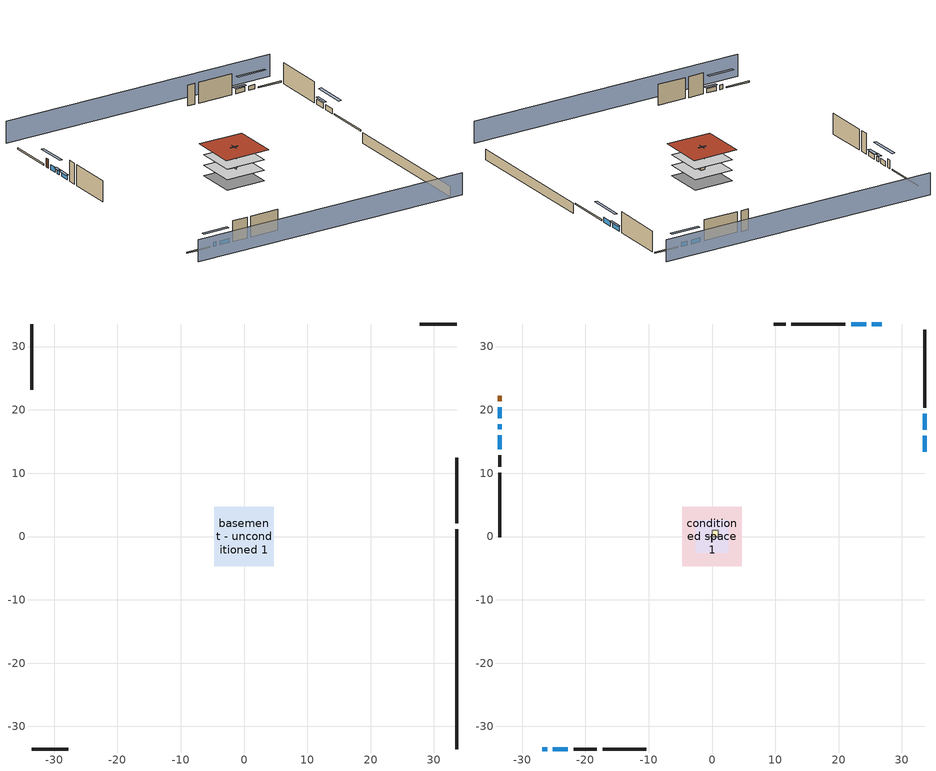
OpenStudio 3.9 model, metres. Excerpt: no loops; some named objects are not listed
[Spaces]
basement - unconditioned 1
 floor foundation (Slab2 construction): -4.69,-4.69 -4.69,4.69 4.69,4.69 4.69,-4.69 z-2.13
 wall outside (RimJoist1 construction): 33.56,2.05 33.56,12.45 z0.3:0.61
 wall outside (RimJoist2 construction): -33.56,-33.56 -27.77,-33.56 z0.3:0.61
 wall outside (RimJoist3 construction): -33.56,33.56 -33.56,23.17 z0.3:0.61
 wall outside (RimJoist4 construction): 33.56,33.56 27.77,33.56 z0.3:0.61
 wall foundation (FoundationWall1 construction): 33.56,-33.56 33.56,1.12 z-2.13:0.3
conditioned space 1
 floor to basement - unconditioned 1 (Floor1 construction): -4.69,-4.69 -4.69,4.69 4.69,4.69 4.69,-4.69 z0.3
 floor to garage 1 (Floor2 construction): -2.59,-2.59 -2.59,2.59 2.59,2.59 2.59,-2.59 z0.3
 floor adiabatic (AdiabaticFloorConstruction): -4.69,-4.69 -4.69,4.69 4.69,4.69 4.69,-4.69 z2.74
 wall outside (Wall3 construction): 33.56,20.35 33.56,32.63 z0.3:5.18
 wall outside (Wall4 construction): -17.24,-33.56 -10.42,-33.56 z0.3:5.18
 wall outside (Wall7 construction): -33.56,10.08 -33.56,-0.16 z0.3:5.18
 wall outside (Wall8 construction): 21.03,33.56 12.54,33.56 z0.3:5.18
 wall outside (AdiabaticWallConstruction): 33.56,13.38 33.56,15.94 / 33.56,16.86 33.56,19.42 / -33.56,20.4 -33.56,18.65 z0.3:1.46; -26.84,-33.56 -26.05,-33.56 / -33.56,17.73 -33.56,16.94 z0.3:1.37; -25.12,-33.56 -22.75,-33.56 / 26.84,33.56 25.25,33.56 / 24.33,33.56 21.96,33.56 z0.3:1.34; -33.56,16.01 -33.56,13.77 z0.3:1.31
 wall outside (AdiabaticWallConstruction 1): -33.56,22.24 -33.56,21.32 z0.3:2.34
 wall to garage 1 (Wall5 construction): 0,0.91 0,-0.91 z0.3:5.18
 wall to garage 1 (Wall6 construction): -0.91,0 0.91,0 z0.3:5.18
 window (WindowConstruction): 33.56,13.38 33.56,15.93 z0.3:1.46
 window (WindowConstruction 1): 33.56,16.86 33.56,19.42 z0.3:1.46
 window (WindowConstruction 2): -26.84,-33.56 -26.05,-33.56 z0.3:1.37
 window (WindowConstruction 3): -25.12,-33.56 -22.75,-33.56 z0.3:1.34
 window (WindowConstruction 4): -33.56,20.4 -33.56,18.66 z0.3:1.46
 window (WindowConstruction 5): -33.56,17.73 -33.56,16.94 z0.3:1.37
 window (WindowConstruction 6): -33.56,16.01 -33.56,13.77 z0.3:1.31
 window (WindowConstruction 7): 26.84,33.56 25.26,33.56 z0.3:1.34
 window (WindowConstruction 8): 24.33,33.56 21.96,33.56 z0.3:1.34
 door (Door): -33.56,22.24 -33.56,21.33 z0.3:2.34
 ceiling adiabatic (AdiabaticFloorConstruction): 4.69,-4.69 4.69,4.69 -4.69,4.69 -4.69,-4.69 z2.74
 roof outside (Roof1 construction): -5.35,5.35 -5.35,-5.35 5.35,-5.35 5.35,5.35 z5.18
garage 1
 floor foundation (Slab1 construction): -2.59,-2.59 -2.59,2.59 2.59,2.59 2.59,-2.59 z0
 wall outside (Wall1 construction): -21.82,-33.56 -18.17,-33.56 z0.3:5.18
 wall outside (Wall2 construction): -33.56,12.84 -33.56,11.01 z0.3:5.18
 wall outside (Wall9 construction): 11.61,33.56 9.79,33.56 z0.3:5.18
central ac and furnace airloop ret air space
 floor adiabatic (AdiabaticConst): 0,0 0,1 1,1 1,0 z0
 wall adiabatic (AdiabaticConst): 0,1 0,0 1,0 1,1 0,1 z0:1
 ceiling adiabatic (AdiabaticConst): 1,0 1,1 0,1 0,0 z1
shading: 33.56,38.13 -33.56,38.13 / -33.56,-38.13 33.56,-38.13 z0:5.18; 33.56,18.68 33.56,10.63 34.17,10.63 34.17,18.68 z4.21; 33.56,19.73 33.56,16.56 34.17,16.56 34.17,19.73 z1.77; -23.31,-33.56 -29.58,-33.56 -29.58,-34.17 -23.31,-34.17 z4.11; -22.45,-33.56 -25.43,-33.56 -25.43,-34.17 -22.45,-34.17 z1.65; -33.56,15.91 -33.56,23.14 -34.17,23.14 -34.17,15.91 z4.21; -33.56,16.64 -33.56,18.03 -34.17,18.03 -34.17,16.64 z1.68; -33.56,13.46 -33.56,16.32 -34.17,16.32 -34.17,13.46 z1.62; 22.51,33.56 29.58,33.56 29.58,34.17 22.51,34.17 z4.08; 21.65,33.56 24.63,33.56 24.63,34.17 21.65,34.17 z1.65
[Site]
Portland Intl Arpt_OR: Latitude {deg}=45.59; Longitude {deg}=-122.6; Time Zone {hr}=-8; Elevation {m}=33; Terrain=Suburbs; Keep Site Location Information=Yes
[Site:GroundTemperature:Shallow]
10.2558, 8.96328, 8.85977, 9.47314, 11.9355, 14.3863, 16.5111, 17.8571, 17.9714, 16.8767, 14.8061, 12.4304
[Site:WaterMainsTemperature]
Calculation Method=Schedule; Temperature Schedule=mains temperature schedule
[Building]
Building 1
[Material] Roughness=Rough
Name | Thickness {m} | Conductivity {W/m-K} | Density {kg/m3} | Specific Heat {J/kg-K} | Thermal Absorptance | Solar Absorptance | Visible Absorptance
asphalt or fiberglass shingles | 0.00635 | 0.162714 | 1121.4 | 1465.45 | 0.9 | 0.85 | 0.85
roof rigid ins | 0.051816 | 0.029427 | 32.04 | 1214.23 | 0.9 | 0.7 | 0.7
osb sheathing 0.75 in. | 0.01905 | 0.115458 | 512.64 | 1214.23 | 0.9 | 0.7 | 0.7
roof stud and cavity | 0.2032 | 0.133729 | 78.34581 | 1123.46 | 0.9 | 0.7 | 0.7
gypsum board | 0.0127 | 0.160291 | 801 | 837.4 | 0.9 | 0.6 | 0.6
composite shingle siding | 0.00635 | 0.162714 | 1121.4 | 1465.45 | 0.9 | 0.7 | 0.7
osb sheathing 0.5 in. | 0.0127 | 0.115458 | 512.64 | 1214.23 | 0.9 | 0.7 | 0.7
wall stud and cavity | 0.1397 | 0.348479 | 139.0536 | 1170.24 | 0.9 | 0.6 | 0.6
wall stud and cavity 1 | 0.1397 | 0.434317 | 139.0536 | 1170.24 | 0.9 | 0.7 | 0.7
osb sheathing 0.5 in. 1; osb sheathing 0.5 in. 2 | 0.0127 | 0.115458 | 512.64 | 1214.23
wall stud and cavity 2 | 0.1397 | 0.506836 | 139.0536 | 1170.24 | 0.9 | 0.7 | 0.7
rim joist stud and cavity | 0.0508 | 0.144151 | 50.32683 | 1063.81 | 0.9 | 0.6 | 0.6
floor stud and cavity | 0.1397 | 0.923637 | 92.3553 | 1139.71 | 0.9 | 0.7 | 0.7
floor covering | 0.0127 | 0.0433444 | 54.468 | 1339.84 | 0.9 | 0.6 | 0.6
concrete 4.0 in. | 0.1016 | 1.803125 | 2242.8 | 837.4 | 0.9 | 0.7 | 0.7
concrete 8.0 in. | 0.2032 | 1.803125 | 2242.8 | 837.4 | 0.9 | 0.7 | 0.7
wood siding; wood siding 1 | 0.0254 | 0.102417 | 544.68 | 1172.36
wall rigid ins; floor rigid ins | 0.512978 | 0.029427 | 32.04 | 1214.23 | 0.9 | 0.7 | 0.7
wall stud and cavity 3 | 0.0889 | 0.380278 | 52.3479 | 1209.89 | 0.9 | 0.7 | 0.7
door material | 0.04445 | 0.0612267 | 512.64 | 1214.23 | 0.9 | 0.7 | 0.7
floor stud and cavity 1 | 0.1397 | 1.75129 | 37.0049 | 1207.88 | 0.9 | 0.7 | 0.7
wall stud and cavity 4 | 0.0889 | 0.391764 | 83.0341 | 1211.67 | 0.9 | 0.7 | 0.7
furniture material conditioned space 1; furniture material garage 1; furniture material basement - unconditioned 1 | 0.1524 | 0.115458 | 640.8 | 1214.23 | 0.9 | 0.6 | 0.6
[Construction]
Roof1 construction: asphalt or fiberglass shingles, roof rigid ins, osb sheathing 0.75 in., roof stud and cavity, gypsum board
Wall1 construction; Wall2 construction: composite shingle siding, osb sheathing 0.5 in., wall stud and cavity
Wall3 construction; Wall4 construction: composite shingle siding, osb sheathing 0.5 in., wall stud and cavity 1, gypsum board
Wall5 construction: osb sheathing 0.5 in. 1, wall stud and cavity 2, gypsum board
Wall6 construction: osb sheathing 0.5 in. 2, wall stud and cavity 2, gypsum board
Wall7 construction; Wall8 construction: composite shingle siding, osb sheathing 0.5 in. 2, wall stud and cavity 1, gypsum board
Wall9 construction: composite shingle siding, osb sheathing 0.5 in. 2, wall stud and cavity
RimJoist1 construction; RimJoist2 construction; RimJoist3 construction; RimJoist4 construction: composite shingle siding, rim joist stud and cavity
Floor1 construction; Floor2 construction: floor stud and cavity, osb sheathing 0.75 in., floor covering
Slab1 construction; Slab2 construction: concrete 4.0 in.
FoundationWall1 construction: concrete 8.0 in.
WindowConstruction; WindowConstruction 1; WindowConstruction 2; WindowConstruction 3; WindowConstruction 4; WindowConstruction 5; WindowConstruction 6; WindowConstruction 7; WindowConstruction 8: WindowMaterial
AdiabaticWallConstruction: wood siding, wall rigid ins, wall stud and cavity 3, gypsum board
Door: door material
AdiabaticWallConstruction 1: wood siding 1, wall rigid ins, wall stud and cavity 3, gypsum board
AdiabaticFloorConstruction: floor stud and cavity 1, floor rigid ins, osb sheathing 0.75 in., floor covering
PartitionWallConstruction: gypsum board, wall stud and cavity 4, gypsum board
furniture construction conditioned space 1: furniture material conditioned space 1
furniture construction garage 1: furniture material garage 1
furniture construction basement - unconditioned 1: furniture material basement - unconditioned 1
AdiabaticConst: Adiabatic
[WindowMaterial:SimpleGlazingSystem]
WindowMaterial: U-Factor {W/m2-K}=4.76952; Solar Heat Gain Coefficient=0.63
[Material:NoMass]
Adiabatic: Roughness=Rough; Thermal Resistance {m2-K/W}=176.1
[ThermalZone] Multiplier=1; Use Ideal Air Loads=No
Name | Volume {m3} | Thermostat
conditioned space | 493.619 | conditioned space temperature setpoint
garage | 65.242
basement - unconditioned | 214.189
central ac and furnace airloop ret air zone | 1
[Sizing:Zone] Zone Cooling Design Supply Air Temperature Input Method=SupplyAirTemperature; Zone Cooling Design Supply Air Temperature {C}=14; Zone Cooling Design Supply Air Temperature Difference {deltaC}=11.11; Zone Heating Design Supply Air Temperature Input Method=SupplyAirTemperature; Zone Heating Design Supply Air Temperature {C}=40; Zone Heating Design Supply Air Temperature Difference {deltaC}=11.11; Zone Cooling Design Supply Air Humidity Ratio {kg-H2O/kg-air}=0.0085; Zone Heating Design Supply Air Humidity Ratio {kg-H2O/kg-air}=0.008; Cooling Design Air Flow Method=DesignDay; Heating Design Air Flow Method=DesignDay; Account for Dedicated Outdoor Air System=No; Dedicated Outdoor Air System Control Strategy=NeutralSupplyAir; Dedicated Outdoor Air Low Setpoint Temperature for Design {C}=autosize; Dedicated Outdoor Air High Setpoint Temperature for Design {C}=autosize; Zone Load Sizing Method=Sensible Load Only No Latent Load; Zone Latent Cooling Design Supply Air Humidity Ratio Input Method=HumidityRatioDifference; Zone Cooling Design Supply Air Humidity Ratio Difference {kgWater/kgDryAir}=0.005; Zone Latent Heating Design Supply Air Humidity Ratio Input Method=HumidityRatioDifference; Zone Humidification Design Supply Air Humidity Ratio Difference {kgWater/kgDryAir}=0.005; Sizing Option=Coincident
garage; basement - unconditioned; central ac and furnace airloop ret air zone
[Space]
Name | Thermal Zone | Volume {m3}
conditioned space 1 | conditioned space | 493.619
garage 1 | garage | 65.242
basement - unconditioned 1 | basement - unconditioned | 214.189
central ac and furnace airloop ret air space | central ac and furnace airloop ret air zone
[ThermostatSetpoint:DualSetpoint]
conditioned space temperature setpoint: Heating Setpoint Temperature Schedule=heating setpoint; Cooling Setpoint Temperature Schedule=cooling setpoint; Temperature Difference Between Cutout And Setpoint {deltaC}=0
[Foundation:Kiva] Wall Depth Below Slab {m}=0.2032
Name | Initial Indoor Air Temperature {C} | Wall Height Above Grade {m}
Foundation Kiva 1 | 13.4258 | 0.1016
Foundation Kiva 2 | 9.52053 | 0.3048
[Foundation:Kiva:Settings]
Soil Conductivity {W/m-K}=1.3848; Soil Density {kg/m3}=1842.3; Soil Specific Heat {J/kg-K}=418.7; Ground Solar Absorptivity=0.9; Ground Thermal Absorptivity=0.9; Ground Surface Roughness {m}=0.03; Far-Field Width {m}=40; Deep-Ground Boundary Condition=ZeroFlux; Deep-Ground Depth {m}=40; Minimum Cell Dimension {m}=0.2; Maximum Cell Growth Coefficient=3; Simulation Timestep=Timestep
[SurfaceProperty:ExposedFoundationPerimeter] Exposed Perimeter Calculation Method=TotalExposedPerimeter
Name | Total Exposed Perimeter {m}
Slab1 | 14.6304
Slab2 | 34.68624
[SurfaceProperty:IncidentSolarMultiplier] Incident Solar Multiplier=1; Incident Solar Multiplier Schedule=trans schedule winter=0.85 summer=0.7
Window1; Window2; Window3; Window4; Window5; Window6; Window7; Window8; Window9
[InternalMass:Definition] Design Level Calculation Method=SurfaceArea
Name | Construction | Surface Area {m2}
partition wall mass | PartitionWallConstruction | 202.436
furniture mass conditioned space 1 | furniture construction conditioned space 1 | 80.97429
furniture mass garage 1 | furniture construction garage 1 | 2.67561
furniture mass basement - unconditioned 1 | furniture construction basement - unconditioned 1 | 35.13593
[InternalMass] Multiplier=1
Name | Internal Mass Definition | Space or SpaceType
partition wall mass | partition wall mass | conditioned space 1
furniture mass conditioned space 1 | furniture mass conditioned space 1 | conditioned space 1
furniture mass garage 1 | furniture mass garage 1 | garage 1
furniture mass basement - unconditioned 1 | furniture mass basement - unconditioned 1 | basement - unconditioned 1
[Fan:SystemModel]
central ac and furnace supply fan: Availability Schedule=Always On Discrete; Design Maximum Air Flow Rate {m3/s}=0.733878; Speed Control Method=Discrete; Electric Power Minimum Flow Rate Fraction=0.2; Design Pressure Rise {Pa}=500; Motor Efficiency=1; Motor In Air Stream Fraction=1; Design Electric Power Consumption {W}=autosize; Design Power Sizing Method=PowerPerFlow; Electric Power Per Unit Flow Rate {W/(m3/s)}=1059.44; Electric Power Per Unit Flow Rate Per Unit Pressure {W-s/m3-Pa}=1.66667; Fan Total Efficiency=0.7; Motor Loss Radiative Fraction=0; Speed Flow Fraction 1=0.65209; Speed Electric Power Fraction 1=0.27728; Speed Flow Fraction 2=1; Speed Electric Power Fraction 2=1
[EnergyManagementSystem:Sensor]
Name | Output Variable or Output Meter Index Key | Output Variable or Output Meter
central_ac_and_furnace_supply_fan_s; central_ac_and_furnace_supply_fan_s_1 | central ac and furnace supply fan | Fan Electricity Energy
water_heater_amb_temp | basement - unconditioned | Zone Mean Air Temperature
water_heater_amb_rh | basement - unconditioned | Zone Air Relative Humidity
water_heater_T_set | water heater setpoint | Schedule Value
out_pb_s |  | Site Outdoor Air Barometric Pressure
out_wt_s |  | Site Outdoor Air Humidity Ratio
site_vw_s |  | Site Wind Speed
cool_season | cooling season schedule | Schedule Value
central_ac_and_furnace_airloop_Fan_RTF_s | central ac and furnace supply fan | Fan Runtime Fraction Speed 1
central_ac_and_furnace_airloop_Fan_RTF_s_1 | central ac and furnace supply fan | Fan Runtime Fraction Speed 2
central_ac_and_furnace_airloop_AH_MFR_s | Node 8 | System Node Mass Flow Rate
central_ac_and_furnace_airloop_AH_VFR_s | Node 8 | System Node Current Density Volume Flow Rate
central_ac_and_furnace_airloop_AH_Tout_s | Node 8 | System Node Temperature
central_ac_and_furnace_airloop_AH_Wout_s | Node 8 | System Node Humidity Ratio
central_ac_and_furnace_airloop_RA_T_s | Node 11 | System Node Temperature
central_ac_and_furnace_airloop_Ra_W_s | Node 11 | System Node Humidity Ratio
central_ac_and_furnace_airloop_0_DZ_T_s | basement - unconditioned | Zone Air Temperature
central_ac_and_furnace_airloop_0_DZ_W_s | basement - unconditioned | Zone Mean Air Humidity Ratio
natural_vent_s | natural vent schedule | Schedule Value
htg_sp_s | heating setpoint | Schedule Value
clg_sp_s | cooling setpoint | Schedule Value
mech_vent_range_fan_0_sch_s | mech vent range fan 0 schedule | Schedule Value
mech_vent_bath_fan_0_sch_s | mech vent bath fan 0 schedule | Schedule Value
clothes_dryer_exhaust_0_sch_s | clothes_dryer | Schedule Value
htg_load_cond |  | Heating:EnergyTransfer:Zone:CONDITIONED SPACE
clg_load_cond |  | Cooling:EnergyTransfer:Zone:CONDITIONED SPACE
htg_load_duct |  | Heating:EnergyTransfer:Zone:CENTRAL AC AND FURNACE AIRLOOP RET AIR ZONE
clg_load_duct |  | Cooling:EnergyTransfer:Zone:CENTRAL AC AND FURNACE AIRLOOP RET AIR ZONE
s_conv | Floor1 | Surface Inside Face Convection Heat Gain Energy
s_ig | Floor1 | Surface Inside Face Internal Gains Radiation Heat Gain Energy
s_sol | Floor1 | Surface Inside Face Solar Radiation Heat Gain Energy
s_lgt | Floor1 | Surface Inside Face Lights Radiation Heat Gain Energy
s_surf | Floor1 | Surface Inside Face Net Surface Thermal Radiation Heat Gain Energy
s_conv_1 | Floor2 | Surface Inside Face Convection Heat Gain Energy
s_ig_1 | Floor2 | Surface Inside Face Internal Gains Radiation Heat Gain Energy
s_sol_1 | Floor2 | Surface Inside Face Solar Radiation Heat Gain Energy
s_lgt_1 | Floor2 | Surface Inside Face Lights Radiation Heat Gain Energy
s_surf_1 | Floor2 | Surface Inside Face Net Surface Thermal Radiation Heat Gain Energy
s_conv_2 | inferred conditioned ceiling | Surface Inside Face Convection Heat Gain Energy
s_ig_2 | inferred conditioned ceiling | Surface Inside Face Internal Gains Radiation Heat Gain Energy
s_sol_2 | inferred conditioned ceiling | Surface Inside Face Solar Radiation Heat Gain Energy
s_lgt_2 | inferred conditioned ceiling | Surface Inside Face Lights Radiation Heat Gain Energy
s_surf_2 | inferred conditioned ceiling | Surface Inside Face Net Surface Thermal Radiation Heat Gain Energy
s_conv_3 | inferred conditioned floor | Surface Inside Face Convection Heat Gain Energy
s_ig_3 | inferred conditioned floor | Surface Inside Face Internal Gains Radiation Heat Gain Energy
s_sol_3 | inferred conditioned floor | Surface Inside Face Solar Radiation Heat Gain Energy
s_lgt_3 | inferred conditioned floor | Surface Inside Face Lights Radiation Heat Gain Energy
s_surf_3 | inferred conditioned floor | Surface Inside Face Net Surface Thermal Radiation Heat Gain Energy
s_conv_4 | Roof1 | Surface Inside Face Convection Heat Gain Energy
s_ig_4 | Roof1 | Surface Inside Face Internal Gains Radiation Heat Gain Energy
s_sol_4 | Roof1 | Surface Inside Face Solar Radiation Heat Gain Energy
s_lgt_4 | Roof1 | Surface Inside Face Lights Radiation Heat Gain Energy
s_surf_4 | Roof1 | Surface Inside Face Net Surface Thermal Radiation Heat Gain Energy
ss_sol | Door1 | Surface Inside Face Solar Radiation Heat Gain Energy
ss_lgt | Door1 | Surface Inside Face Lights Radiation Heat Gain Energy
ss_conv | Door1 | Surface Inside Face Convection Heat Gain Energy
ss_ig | Door1 | Surface Inside Face Internal Gains Radiation Heat Gain Energy
ss_surf | Door1 | Surface Inside Face Net Surface Thermal Radiation Heat Gain Energy
ss_conv_1 | Window1 | Surface Inside Face Convection Heat Gain Energy
ss_ig_1 | Window1 | Surface Inside Face Internal Gains Radiation Heat Gain Energy
ss_surf_1 | Window1 | Surface Inside Face Net Surface Thermal Radiation Heat Gain Energy
ss_trans_in | Window1 | Surface Window Transmitted Solar Radiation Rate
ss_back_out | Window1 | Surface Window Shortwave from Zone Back Out Window Heat Transfer Rate
ss_trans_out | Window1 | Surface Inside Face Initial Transmitted Diffuse Transmitted Out Window Solar Radiation Rate
ss_conv_2 | Window2 | Surface Inside Face Convection Heat Gain Energy
ss_ig_2 | Window2 | Surface Inside Face Internal Gains Radiation Heat Gain Energy
ss_surf_2 | Window2 | Surface Inside Face Net Surface Thermal Radiation Heat Gain Energy
ss_trans_in_1 | Window2 | Surface Window Transmitted Solar Radiation Rate
ss_back_out_1 | Window2 | Surface Window Shortwave from Zone Back Out Window Heat Transfer Rate
ss_trans_out_1 | Window2 | Surface Inside Face Initial Transmitted Diffuse Transmitted Out Window Solar Radiation Rate
ss_conv_3 | Window3 | Surface Inside Face Convection Heat Gain Energy
ss_ig_3 | Window3 | Surface Inside Face Internal Gains Radiation Heat Gain Energy
ss_surf_3 | Window3 | Surface Inside Face Net Surface Thermal Radiation Heat Gain Energy
ss_trans_in_2 | Window3 | Surface Window Transmitted Solar Radiation Rate
ss_back_out_2 | Window3 | Surface Window Shortwave from Zone Back Out Window Heat Transfer Rate
[ElectricEquipment:Definition] Design Level Calculation Method=EquipmentLevel
Name | Design Level {W} | Fraction Latent | Fraction Radiant | Fraction Lost
ceiling fan | 17.1972 | 0 | 0.558 | 0
clothes washer | 1642.24 | 0.03 | 0.162 | 0.7
clothes dryer | 8805.97 | 0.015 | 0.081 | 0.85
dishwasher | 960.357 | 0.3 | 0.18 | 0.4
fridge | 136.524 | 0 | 0.6 | 0
cooking range | 3645.82 | 0.08 | 0.432 | 0.2
misc tv | 730.117 | 0 | 0.6 | 0
misc plug loads | 616.653 | 0.021 | 0.558 | 0.049
misc permanent spa pump | 312.193 | 0 | 0 | 1
whole house fan; mech vent house fan | 0 | 0 | 0 | 1
mech vent house fan cfis | 0 | 0 | 0 | 0
mech vent range fan 0; mech vent bath fan 0 | 30 | 0 | 0 | 1
[ElectricEquipment] Space or SpaceType=conditioned space 1
Name | Electric Equipment Definition | Schedule
ceiling fan | ceiling fan | ceiling_fan
clothes washer | clothes washer | clothes_washer
clothes dryer | clothes dryer | clothes_dryer
dishwasher | dishwasher | dishwasher
fridge | fridge | fridge schedule
cooking range | cooking range | cooking_range
misc tv | misc tv | plug_loads_tv
misc plug loads | misc plug loads | plug_loads_other
misc permanent spa pump | misc permanent spa pump | misc permanent spa pump schedule
whole house fan | whole house fan | Always On Discrete
mech vent house fan | mech vent house fan | mech vent house fan schedule
mech vent house fan cfis | mech vent house fan cfis | mech vent house fan cfis schedule
mech vent range fan 0 | mech vent range fan 0 | mech vent range fan 0 schedule
mech vent bath fan 0 | mech vent bath fan 0 | mech vent bath fan 0 schedule
[EnergyManagementSystem:Actuator]
Name | Actuated Component | Actuated Component Type | Actuated Component Control Type | Zone or Space
water_heater_sens_act | water heater sens | OtherEquipment | Power Level | basement - unconditioned 1
water_heater_lat_act | water heater lat | OtherEquipment | Power Level | basement - unconditioned 1
water_heater_hpwh_ec_adj_act | water heater energy adjustment1 | OtherEquipment | Power Level | basement - unconditioned 1
central_ac_and_furnace_airloop_0_SupSensLkToCond_act | central ac and furnace airloop_0 SupSensLkToCond | OtherEquipment | Power Level | conditioned space 1
central_ac_and_furnace_airloop_0_SupLatLkToCond_act | central ac and furnace airloop_0 SupLatLkToCond | OtherEquipment | Power Level | conditioned space 1
central_ac_and_furnace_airloop_0_SupCondToLv_act | central ac and furnace airloop_0 SupCondToLv | OtherEquipment | Power Level | conditioned space 1
central_ac_and_furnace_airloop_0_RetCondToRP_act | central ac and furnace airloop_0 RetCondToRP | OtherEquipment | Power Level | central ac and furnace airloop ret air space
central_ac_and_furnace_airloop_0_RetSensLkToRP_act | central ac and furnace airloop_0 RetSensLkToRP | OtherEquipment | Power Level | central ac and furnace airloop ret air space
central_ac_and_furnace_airloop_0_RetLatLkToRP_act | central ac and furnace airloop_0 RetLatLkToRP | OtherEquipment | Power Level | central ac and furnace airloop ret air space
central_ac_and_furnace_airloop_0_SupCondToDZ_act | central ac and furnace airloop_0 SupCondToDZ | OtherEquipment | Power Level | basement - unconditioned 1
central_ac_and_furnace_airloop_0_RetCondToDZ_act | central ac and furnace airloop_0 RetCondToDZ | OtherEquipment | Power Level | basement - unconditioned 1
central_ac_and_furnace_airloop_0_SupSensLkToDZ_act | central ac and furnace airloop_0 SupSensLkToDZ | OtherEquipment | Power Level | basement - unconditioned 1
central_ac_and_furnace_airloop_0_SupLatLkToDZ_act | central ac and furnace airloop_0 SupLatLkToDZ | OtherEquipment | Power Level | basement - unconditioned 1
whole_house_fan_act | whole house fan | ElectricEquipment | Electricity Rate | conditioned space 1
mech_vent_house_fan_cfis_act | mech vent house fan cfis | ElectricEquipment | Electricity Rate | conditioned space 1
mech_vent_house_fan_sensible_load_act | mech vent house fan sensible load | OtherEquipment | Power Level | conditioned space 1
mech_vent_house_fan_latent_load_act | mech vent house fan latent load | OtherEquipment | Power Level | conditioned space 1
[OtherEquipment:Definition] Design Level Calculation Method=EquipmentLevel
Name | Design Level {W} | Fraction Latent | Fraction Radiant | Fraction Lost
water heater sens; central ac and furnace airloop_0 SupSensLkToCond; central ac and furnace airloop_0 SupCondToLv; central ac and furnace airloop_0 RetCondToRP; central ac and furnace airloop_0 RetSensLkToRP; central ac and furnace airloop_0 SupCondToDZ; central ac and furnace airloop_0 RetCondToDZ; central ac and furnace airloop_0 SupSensLkToDZ; mech vent house fan sensible load | 0 | 0 | 0 | 0
water heater lat; central ac and furnace airloop_0 SupLatLkToCond; central ac and furnace airloop_0 RetLatLkToRP; central ac and furnace airloop_0 SupLatLkToDZ; mech vent house fan latent load | 0 | 1 | 0 | 0
water heater energy adjustment1 | 0.01 | 0 | 0 | 1
clothes dryer 2 | 0 | 0.015 | 0.081 | 0.85
cooking range 2 | 0 | 0.08 | 0.432 | 0.2
misc permanent spa heater | 677.856 | 0 | 0 | 1
general water use sensible | -25.2881 | 0 | 0.6 | 0
general water use latent | 25.6591 | 1 | 0 | 0
[OtherEquipment]
Name | Other Equipment Definition | Space or SpaceType | Schedule | Fuel Type
water heater sens | water heater sens | basement - unconditioned 1 | Always On Discrete
water heater lat | water heater lat | basement - unconditioned 1 | Always On Discrete
water heater energy adjustment1 | water heater energy adjustment1 | basement - unconditioned 1 | Always On Discrete | Electricity
clothes dryer 1 | clothes dryer 2 | conditioned space 1 | clothes_dryer | Electricity
cooking range 1 | cooking range 2 | conditioned space 1 | cooking_range | Electricity
misc permanent spa heater | misc permanent spa heater | conditioned space 1 | misc permanent spa heater schedule | NaturalGas
general water use sensible | general water use sensible | conditioned space 1 | general water use schedule
general water use latent | general water use latent | conditioned space 1 | general water use schedule
central ac and furnace airloop_0 SupSensLkToCond | central ac and furnace airloop_0 SupSensLkToCond | conditioned space 1 | Always On Discrete
central ac and furnace airloop_0 SupLatLkToCond | central ac and furnace airloop_0 SupLatLkToCond | conditioned space 1 | Always On Discrete
central ac and furnace airloop_0 SupCondToLv | central ac and furnace airloop_0 SupCondToLv | conditioned space 1 | Always On Discrete
central ac and furnace airloop_0 RetCondToRP | central ac and furnace airloop_0 RetCondToRP | central ac and furnace airloop ret air space | Always On Discrete
central ac and furnace airloop_0 RetSensLkToRP | central ac and furnace airloop_0 RetSensLkToRP | central ac and furnace airloop ret air space | Always On Discrete
central ac and furnace airloop_0 RetLatLkToRP | central ac and furnace airloop_0 RetLatLkToRP | central ac and furnace airloop ret air space | Always On Discrete
central ac and furnace airloop_0 SupCondToDZ | central ac and furnace airloop_0 SupCondToDZ | basement - unconditioned 1 | Always On Discrete
central ac and furnace airloop_0 RetCondToDZ | central ac and furnace airloop_0 RetCondToDZ | basement - unconditioned 1 | Always On Discrete
central ac and furnace airloop_0 SupSensLkToDZ | central ac and furnace airloop_0 SupSensLkToDZ | basement - unconditioned 1 | Always On Discrete
central ac and furnace airloop_0 SupLatLkToDZ | central ac and furnace airloop_0 SupLatLkToDZ | basement - unconditioned 1 | Always On Discrete
mech vent house fan sensible load | mech vent house fan sensible load | conditioned space 1 | Always On Discrete
mech vent house fan latent load | mech vent house fan latent load | conditioned space 1 | Always On Discrete
[WaterUse:Equipment:Definition]
Name | Peak Flow Rate {m3/s}
clothes washer | 2.83636e-05
dishwasher | 1.25549e-05
[Lights:Definition] Design Level Calculation Method=LightingLevel; Fraction Radiant=0.6; Fraction Visible=0.2; Return Air Fraction=0
Name | Lighting Level {W}
interior lighting | 312.117
garage lighting | 9.02671
[Lights] Fraction Replaceable=1
Name | Lights Definition | Space or SpaceType | Schedule
interior lighting | interior lighting | conditioned space 1 | lighting_interior
garage lighting | garage lighting | garage 1 | lighting_garage
[Exterior:Lights:Definition]
exterior lighting: Design Level {W}=8.01452
[Exterior:Lights]
exterior lighting: Exterior Lights Definition=exterior lighting; Schedule=exterior lighting schedule
[People:Definition]
occupants: Number of People Calculation Method=People; Number of People {people}=1; Fraction Radiant=0.314171; Sensible Heat Fraction=0.56303; Carbon Dioxide Generation Rate {m3/s-W}=0; Enable ASHRAE 55 Comfort Warnings=No; Mean Radiant Temperature Calculation Type=EnclosureAveraged
[People]
occupants: People Definition=occupants; Space or SpaceType=conditioned space 1; Number of People Schedule=occupants; Activity Level Schedule=occupants activity schedule; Multiplier=1
[ZoneMixing] Schedule=Always On Continuous; Design Flow Rate Calculation Method=Flow/Zone; Design Flow Rate {m3/s}=0
Name | Zone or Space | Source Zone or Space
central ac and furnace airloop_0 ZoneMixDZToCond mix | conditioned space | basement - unconditioned
central ac and furnace airloop_0 ZoneMixCondToDZ mix | basement - unconditioned | conditioned space
[SpaceInfiltration:DesignFlowRate] Schedule=Always On Discrete
Name | Space or SpaceType | Design Flow Rate Calculation Method | Design Flow Rate {m3/s} | Air Changes per Hour {1/hr} | Constant Term Coefficient | Temperature Term Coefficient | Velocity Term Coefficient | Velocity Squared Term Coefficient
natural vent flow; whole house fan flow; infil flow | conditioned space 1 | Flow/Space | 0
infil basement - unconditioned 1 | basement - unconditioned 1 | AirChanges/Hour |  | 0.1 | 1 | 0 | 0 | 0
basement_unconditioned 1 duct leakage imbalance infil flow | basement - unconditioned 1 | Flow/Space | 0
[SpaceInfiltration:EffectiveLeakageArea]
infil garage 1: Space or SpaceType=garage 1; Schedule=Always On Discrete; Effective Air Leakage Area {cm2}=339.796; Stack Coefficient=0.000129147; Wind Coefficient=4.64657e-05
[Schedule:Ruleset]
Name | Default Day Schedule
heating setpoint | heating setpoint default day
cooling setpoint | cooling setpoint default day
trans schedule winter=0.85 summer=0.7 | trans schedule winter=0.85 summer=0.7 default day
exterior lighting schedule | exterior lighting schedule default day
misc permanent spa heater schedule | misc permanent spa heater schedule default day
misc permanent spa pump schedule | misc permanent spa pump schedule default day
general water use schedule | general water use schedule default day
mech vent range fan 0 schedule | mech vent range fan 0 schedule default day
mech vent bath fan 0 schedule | mech vent bath fan 0 schedule default day
[Schedule:Day]
heating setpoint default day; cooling setpoint default day; trans schedule winter=0.85 summer=0.7 default day; exterior lighting schedule default day; misc permanent spa heater schedule default day; misc permanent spa pump schedule default day; general water use schedule default day; mech vent range fan 0 schedule default day; mech vent bath fan 0 schedule default day: 24, 0, 0
heating setpoint day: 3, 0, 16.6667, 5, 0, 20, 13, 0, 16.6667, 18, 0, 20, 24, 0, 16.6667
heating setpoint day 1: 3, 0, 16.6667, 18, 0, 20, 24, 0, 16.6667
cooling setpoint day: 24, 0, 25.5556
trans schedule winter=0.85 summer=0.7 day; trans schedule winter=0.85 summer=0.7 day 2: 24, 0, 0.85
trans schedule winter=0.85 summer=0.7 day 1: 24, 0, 0.7
exterior lighting schedule day: 1, 0, 0.566667, 3, 0, 0.524167, 5, 0, 0.495833, 6, 0, 0.5525, 7, 0, 0.623333, 8, 0, 0.580833, 9, 0, 0.439167, 10, 0, 0.354167, 12, 0, 0.34, 13, 0, 0.354167, 14, 0, 0.396667, 15, 0, 0.425, 16, 0, 0.495833, 17, 0, 0.623333, 18, 0, 0.793333, 19, 0, 0.906667, 20, 0, 0.963333, 21, 0, 0.991667, 22, 0, 0.920833, 23, 0, 0.793333, 24, 0, 0.665833
exterior lighting schedule day 1: 1, 0, 0.528571, 3, 0, 0.488929, 5, 0, 0.4625, 6, 0, 0.515357, 7, 0, 0.581429, 8, 0, 0.541786, 9, 0, 0.409643, 10, 0, 0.330357, 12, 0, 0.317143, 13, 0, 0.330357, 14, 0, 0.37, 15, 0, 0.396429, 16, 0, 0.4625, 17, 0, 0.581429, 18, 0, 0.74, 19, 0, 0.845714, 20, 0, 0.898571, 21, 0, 0.925, 22, 0, 0.858929, 23, 0, 0.74, 24, 0, 0.621071
exterior lighting schedule day 2: 1, 0, 0.485714, 3, 0, 0.449286, 5, 0, 0.425, 6, 0, 0.473571, 7, 0, 0.534286, 8, 0, 0.497857, 9, 0, 0.376429, 10, 0, 0.303571, 12, 0, 0.291429, 13, 0, 0.303571, 14, 0, 0.34, 15, 0, 0.364286, 16, 0, 0.425, 17, 0, 0.534286, 18, 0, 0.68, 19, 0, 0.777143, 20, 0, 0.825714, 21, 0, 0.85, 22, 0, 0.789286, 23, 0, 0.68, 24, 0, 0.570714
exterior lighting schedule day 3: 1, 0, 0.442857, 3, 0, 0.409643, 5, 0, 0.3875, 6, 0, 0.431786, 7, 0, 0.487143, 8, 0, 0.453929, 9, 0, 0.343214, 10, 0, 0.276786, 12, 0, 0.265714, 13, 0, 0.276786, 14, 0, 0.31, 15, 0, 0.332143, 16, 0, 0.3875, 17, 0, 0.487143, 18, 0, 0.62, 19, 0, 0.708571, 20, 0, 0.752857, 21, 0, 0.775, 22, 0, 0.719643, 23, 0, 0.62, 24, 0, 0.520357
exterior lighting schedule day 4: 1, 0, 0.4, 3, 0, 0.37, 5, 0, 0.35, 6, 0, 0.39, 7, 0, 0.44, 8, 0, 0.41, 9, 0, 0.31, 10, 0, 0.25, 12, 0, 0.24, 13, 0, 0.25, 14, 0, 0.28, 15, 0, 0.3, 16, 0, 0.35, 17, 0, 0.44, 18, 0, 0.56, 19, 0, 0.64, 20, 0, 0.68, 21, 0, 0.7, 22, 0, 0.65, 23, 0, 0.56, 24, 0, 0.47
exterior lighting schedule day 5: 1, 0, 0.380952, 3, 0, 0.352381, 5, 0, 0.333333, 6, 0, 0.371429, 7, 0, 0.419048, 8, 0, 0.390476, 9, 0, 0.295238, 10, 0, 0.238095, 12, 0, 0.228571, 13, 0, 0.238095, 14, 0, 0.266667, 15, 0, 0.285714, 16, 0, 0.333333, 17, 0, 0.419048, 18, 0, 0.533333, 19, 0, 0.609524, 20, 0, 0.647619, 21, 0, 0.666667, 22, 0, 0.619048, 23, 0, 0.533333, 24, 0, 0.447619
exterior lighting schedule day 6: 1, 0, 0.390476, 3, 0, 0.36119, 5, 0, 0.341667, 6, 0, 0.380714, 7, 0, 0.429524, 8, 0, 0.400238, 9, 0, 0.302619, 10, 0, 0.244048, 12, 0, 0.234286, 13, 0, 0.244048, 14, 0, 0.273333, 15, 0, 0.292857, 16, 0, 0.341667, 17, 0, 0.429524, 18, 0, 0.546667, 19, 0, 0.624762, 20, 0, 0.66381, 21, 0, 0.683333, 22, 0, 0.634524, 23, 0, 0.546667, 24, 0, 0.45881
exterior lighting schedule day 7: 1, 0, 0.419048, 3, 0, 0.387619, 5, 0, 0.366667, 6, 0, 0.408571, 7, 0, 0.460952, 8, 0, 0.429524, 9, 0, 0.324762, 10, 0, 0.261905, 12, 0, 0.251429, 13, 0, 0.261905, 14, 0, 0.293333, 15, 0, 0.314286, 16, 0, 0.366667, 17, 0, 0.460952, 18, 0, 0.586667, 19, 0, 0.670476, 20, 0, 0.712381, 21, 0, 0.733333, 22, 0, 0.680952, 23, 0, 0.586667, 24, 0, 0.492381
exterior lighting schedule day 8: 1, 0, 0.466667, 3, 0, 0.431667, 5, 0, 0.408333, 6, 0, 0.455, 7, 0, 0.513333, 8, 0, 0.478333, 9, 0, 0.361667, 10, 0, 0.291667, 12, 0, 0.28, 13, 0, 0.291667, 14, 0, 0.326667, 15, 0, 0.35, 16, 0, 0.408333, 17, 0, 0.513333, 18, 0, 0.653333, 19, 0, 0.746667, 20, 0, 0.793333, 21, 0, 0.816667, 22, 0, 0.758333, 23, 0, 0.653333, 24, 0, 0.548333
exterior lighting schedule day 9: 1, 0, 0.509524, 3, 0, 0.47131, 5, 0, 0.445833, 6, 0, 0.496786, 7, 0, 0.560476, 8, 0, 0.522262, 9, 0, 0.394881, 10, 0, 0.318452, 12, 0, 0.305714, 13, 0, 0.318452, 14, 0, 0.356667, 15, 0, 0.382143, 16, 0, 0.445833, 17, 0, 0.560476, 18, 0, 0.713333, 19, 0, 0.815238, 20, 0, 0.86619, 21, 0, 0.891667, 22, 0, 0.827976, 23, 0, 0.713333, 24, 0, 0.59869
exterior lighting schedule day 10: 1, 0, 0.552381, 3, 0, 0.510952, 5, 0, 0.483333, 6, 0, 0.538571, 7, 0, 0.607619, 8, 0, 0.56619, 9, 0, 0.428095, 10, 0, 0.345238, 12, 0, 0.331429, 13, 0, 0.345238, 14, 0, 0.386667, 15, 0, 0.414286, 16, 0, 0.483333, 17, 0, 0.607619, 18, 0, 0.773333, 19, 0, 0.88381, 20, 0, 0.939048, 21, 0, 0.966667, 22, 0, 0.897619, 23, 0, 0.773333, 24, 0, 0.649048
exterior lighting schedule day 11: 1, 0, 0.571429, 3, 0, 0.528571, 5, 0, 0.5, 6, 0, 0.557143, 7, 0, 0.628571, 8, 0, 0.585714, 9, 0, 0.442857, 10, 0, 0.357143, 12, 0, 0.342857, 13, 0, 0.357143, 14, 0, 0.4, 15, 0, 0.428571, 16, 0, 0.5, 17, 0, 0.628571, 18, 0, 0.8, 19, 0, 0.914286, 20, 0, 0.971429, 21, 0, 1, 22, 0, 0.928571, 23, 0, 0.8, 24, 0, 0.671429
misc permanent spa heater schedule day; misc permanent spa heater schedule day 6: 1, 0, 0.145464, 2, 0, 0.175769, 3, 0, 0.145464, 4, 0, 0.175769, 5, 0, 0.284867, 6, 0, 0.406087, 7, 0, 0.345477, 9, 0, 0.145464, 10, 0, 0.115159, 11, 0, 0.090915, 14, 0, 0.084854, 15, 0, 0.145464, 16, 0, 0.351538, 17, 0, 0.763686, 18, 0, 0.739442, 19, 0, 0.412148, 20, 0, 0.369721, 21, 0, 0.309111, 22, 0, 0.260623, 24, 0, 0.145464
misc permanent spa heater schedule day 1: 1, 0, 0.145116, 2, 0, 0.175349, 3, 0, 0.145116, 4, 0, 0.175349, 5, 0, 0.284186, 6, 0, 0.405117, 7, 0, 0.344652, 9, 0, 0.145116, 10, 0, 0.114884, 11, 0, 0.0906978, 14, 0, 0.0846513, 15, 0, 0.145116, 16, 0, 0.350698, 17, 0, 0.761861, 18, 0, 0.737675, 19, 0, 0.411163, 20, 0, 0.368838, 21, 0, 0.308372, 22, 0, 0.26, 24, 0, 0.145116
misc permanent spa heater schedule day 2: 1, 0, 0.188391, 2, 0, 0.227639, 3, 0, 0.188391, 4, 0, 0.227639, 5, 0, 0.368932, 6, 0, 0.525924, 7, 0, 0.447428, 9, 0, 0.188391, 10, 0, 0.149143, 11, 0, 0.117744, 14, 0, 0.109895, 15, 0, 0.188391, 16, 0, 0.455277, 17, 0, 0.989051, 18, 0, 0.957653, 19, 0, 0.533774, 20, 0, 0.478826, 21, 0, 0.40033, 22, 0, 0.337533, 24, 0, 0.188391
misc permanent spa heater schedule day 3; misc permanent spa pump schedule day 5; misc permanent spa pump schedule day 7: 1, 0, 0.190476, 2, 0, 0.230159, 3, 0, 0.190476, 4, 0, 0.230159, 5, 0, 0.373016, 6, 0, 0.531746, 7, 0, 0.452381, 9, 0, 0.190476, 10, 0, 0.150794, 11, 0, 0.119048, 14, 0, 0.111111, 15, 0, 0.190476, 16, 0, 0.460317, 17, 0, 1, 18, 0, 0.968254, 19, 0, 0.539683, 20, 0, 0.484127, 21, 0, 0.404762, 22, 0, 0.34127, 24, 0, 0.190476
misc permanent spa heater schedule day 4: 1, 0, 0.1618, 2, 0, 0.195509, 3, 0, 0.1618, 4, 0, 0.195509, 5, 0, 0.316859, 6, 0, 0.451693, 7, 0, 0.384276, 9, 0, 0.1618, 10, 0, 0.128092, 11, 0, 0.101125, 14, 0, 0.0943836, 15, 0, 0.1618, 16, 0, 0.391018, 17, 0, 0.849453, 18, 0, 0.822486, 19, 0, 0.458435, 20, 0, 0.411243, 21, 0, 0.343826, 22, 0, 0.289893, 24, 0, 0.1618
misc permanent spa heater schedule day 5: 1, 0, 0.160758, 2, 0, 0.194249, 3, 0, 0.160758, 4, 0, 0.194249, 5, 0, 0.314817, 6, 0, 0.448782, 7, 0, 0.3818, 9, 0, 0.160758, 10, 0, 0.127267, 11, 0, 0.100474, 14, 0, 0.0937753, 15, 0, 0.160758, 16, 0, 0.388498, 17, 0, 0.843978, 18, 0, 0.817185, 19, 0, 0.45548, 20, 0, 0.408593, 21, 0, 0.34161, 22, 0, 0.288024, 24, 0, 0.160758
misc permanent spa pump schedule day; misc permanent spa pump schedule day 2; misc permanent spa pump schedule day 4; misc permanent spa pump schedule day 8; misc permanent spa pump schedule day 10: 1, 0, 0.151232, 2, 0, 0.182738, 3, 0, 0.151232, 4, 0, 0.182738, 5, 0, 0.296162, 6, 0, 0.422188, 7, 0, 0.359175, 9, 0, 0.151232, 10, 0, 0.119725, 11, 0, 0.0945197, 14, 0, 0.0882184, 15, 0, 0.151232, 16, 0, 0.365476, 17, 0, 0.793966, 18, 0, 0.76876, 19, 0, 0.428489, 20, 0, 0.38438, 21, 0, 0.321367, 22, 0, 0.270956, 24, 0, 0.151232
misc permanent spa pump schedule day 1: 1, 0, 0.152381, 2, 0, 0.184127, 3, 0, 0.152381, 4, 0, 0.184127, 5, 0, 0.298413, 6, 0, 0.425397, 7, 0, 0.361905, 9, 0, 0.152381, 10, 0, 0.120635, 11, 0, 0.0952381, 14, 0, 0.0888889, 15, 0, 0.152381, 16, 0, 0.368254, 17, 0, 0.8, 18, 0, 0.774603, 19, 0, 0.431746, 20, 0, 0.387302, 21, 0, 0.32381, 22, 0, 0.273016, 24, 0, 0.152381
misc permanent spa pump schedule day 3; misc permanent spa pump schedule day 9: 1, 0, 0.150246, 2, 0, 0.181548, 3, 0, 0.150246, 4, 0, 0.181548, 5, 0, 0.294232, 6, 0, 0.419438, 7, 0, 0.356835, 9, 0, 0.150246, 10, 0, 0.118945, 11, 0, 0.0939039, 14, 0, 0.0876437, 15, 0, 0.150246, 16, 0, 0.363095, 17, 0, 0.788793, 18, 0, 0.763752, 19, 0, 0.425698, 20, 0, 0.381876, 21, 0, 0.319273, 22, 0, 0.269191, 24, 0, 0.150246
misc permanent spa pump schedule day 6: 1, 0, 0.190148, 2, 0, 0.229762, 3, 0, 0.190148, 4, 0, 0.229762, 5, 0, 0.372373, 6, 0, 0.530829, 7, 0, 0.451601, 9, 0, 0.190148, 10, 0, 0.150534, 11, 0, 0.118842, 14, 0, 0.11092, 15, 0, 0.190148, 16, 0, 0.459524, 17, 0, 0.998276, 18, 0, 0.966585, 19, 0, 0.538752, 20, 0, 0.483292, 21, 0, 0.404064, 22, 0, 0.340681, 24, 0, 0.190148
general water use schedule day: 1, 0, 0.315068, 3, 0, 0.287671, 4, 0, 0.342466, 5, 0, 0.369863, 6, 0, 0.520548, 7, 0, 0.60274, 8, 0, 0.534247, 10, 0, 0.506849, 11, 0, 0.465753, 14, 0, 0.479452, 15, 0, 0.534247, 16, 0, 0.589041, 17, 0, 0.69863, 18, 0, 0.876712, 19, 0, 0.890411, 20, 0, 0.986301, 21, 0, 1, 22, 0, 0.863014, 23, 0, 0.616438, 24, 0, 0.465753
mech vent range fan 0 schedule day: 7, 0, 0, 8, 0, 1, 24, 0, 0
mech vent bath fan 0 schedule day: 16, 0, 0, 17, 0, 1, 24, 0, 0
[Schedule:Rule] Date Specification Type=DateRange; Start Day=1
Name | Schedule Ruleset | Rule Order | Day Schedule | Apply Sunday | Apply Monday | Apply Tuesday | Apply Wednesday | Apply Thursday | Apply Friday | Apply Saturday | Start Month | End Month | End Day
heating setpoint weekday rule | heating setpoint | 1 | heating setpoint day | No | Yes | Yes | Yes | Yes | Yes | No | 1 | 12 | 31
heating setpoint weekend rule | heating setpoint | 0 | heating setpoint day 1 | Yes | No | No | No | No | No | Yes | 1 | 12 | 31
cooling setpoint allday rule | cooling setpoint | 0 | cooling setpoint day | Yes | Yes | Yes | Yes | Yes | Yes | Yes | 1 | 12 | 31
trans schedule winter=0.85 summer=0.7 allday rule | trans schedule winter=0.85 summer=0.7 | 2 | trans schedule winter=0.85 summer=0.7 day | Yes | Yes | Yes | Yes | Yes | Yes | Yes | 1 | 5 | 31
trans schedule winter=0.85 summer=0.7 allday rule 1 | trans schedule winter=0.85 summer=0.7 | 1 | trans schedule winter=0.85 summer=0.7 day 1 | Yes | Yes | Yes | Yes | Yes | Yes | Yes | 6 | 9 | 30
trans schedule winter=0.85 summer=0.7 allday rule 2 | trans schedule winter=0.85 summer=0.7 | 0 | trans schedule winter=0.85 summer=0.7 day 2 | Yes | Yes | Yes | Yes | Yes | Yes | Yes | 10 | 12 | 31
exterior lighting schedule allday rule | exterior lighting schedule | 11 | exterior lighting schedule day | Yes | Yes | Yes | Yes | Yes | Yes | Yes | 1 | 1 | 31
exterior lighting schedule allday rule 1 | exterior lighting schedule | 10 | exterior lighting schedule day 1 | Yes | Yes | Yes | Yes | Yes | Yes | Yes | 2 | 2 | 28
exterior lighting schedule allday rule 2 | exterior lighting schedule | 9 | exterior lighting schedule day 2 | Yes | Yes | Yes | Yes | Yes | Yes | Yes | 3 | 3 | 31
exterior lighting schedule allday rule 3 | exterior lighting schedule | 8 | exterior lighting schedule day 3 | Yes | Yes | Yes | Yes | Yes | Yes | Yes | 4 | 4 | 30
exterior lighting schedule allday rule 4 | exterior lighting schedule | 7 | exterior lighting schedule day 4 | Yes | Yes | Yes | Yes | Yes | Yes | Yes | 5 | 5 | 31
exterior lighting schedule allday rule 5 | exterior lighting schedule | 6 | exterior lighting schedule day 5 | Yes | Yes | Yes | Yes | Yes | Yes | Yes | 6 | 6 | 30
exterior lighting schedule allday rule 6 | exterior lighting schedule | 5 | exterior lighting schedule day 6 | Yes | Yes | Yes | Yes | Yes | Yes | Yes | 7 | 7 | 31
exterior lighting schedule allday rule 7 | exterior lighting schedule | 4 | exterior lighting schedule day 7 | Yes | Yes | Yes | Yes | Yes | Yes | Yes | 8 | 8 | 31
exterior lighting schedule allday rule 8 | exterior lighting schedule | 3 | exterior lighting schedule day 8 | Yes | Yes | Yes | Yes | Yes | Yes | Yes | 9 | 9 | 30
exterior lighting schedule allday rule 9 | exterior lighting schedule | 2 | exterior lighting schedule day 9 | Yes | Yes | Yes | Yes | Yes | Yes | Yes | 10 | 10 | 31
exterior lighting schedule allday rule 10 | exterior lighting schedule | 1 | exterior lighting schedule day 10 | Yes | Yes | Yes | Yes | Yes | Yes | Yes | 11 | 11 | 30
exterior lighting schedule allday rule 11 | exterior lighting schedule | 0 | exterior lighting schedule day 11 | Yes | Yes | Yes | Yes | Yes | Yes | Yes | 12 | 12 | 31
misc permanent spa heater schedule allday rule | misc permanent spa heater schedule | 6 | misc permanent spa heater schedule day | Yes | Yes | Yes | Yes | Yes | Yes | Yes | 1 | 1 | 31
misc permanent spa heater schedule allday rule 1 | misc permanent spa heater schedule | 5 | misc permanent spa heater schedule day 1 | Yes | Yes | Yes | Yes | Yes | Yes | Yes | 2 | 2 | 28
misc permanent spa heater schedule allday rule 2 | misc permanent spa heater schedule | 4 | misc permanent spa heater schedule day 2 | Yes | Yes | Yes | Yes | Yes | Yes | Yes | 3 | 5 | 31
misc permanent spa heater schedule allday rule 3 | misc permanent spa heater schedule | 3 | misc permanent spa heater schedule day 3 | Yes | Yes | Yes | Yes | Yes | Yes | Yes | 6 | 9 | 30
misc permanent spa heater schedule allday rule 4 | misc permanent spa heater schedule | 2 | misc permanent spa heater schedule day 4 | Yes | Yes | Yes | Yes | Yes | Yes | Yes | 10 | 10 | 31
misc permanent spa heater schedule allday rule 5 | misc permanent spa heater schedule | 1 | misc permanent spa heater schedule day 5 | Yes | Yes | Yes | Yes | Yes | Yes | Yes | 11 | 11 | 30
misc permanent spa heater schedule allday rule 6 | misc permanent spa heater schedule | 0 | misc permanent spa heater schedule day 6 | Yes | Yes | Yes | Yes | Yes | Yes | Yes | 12 | 12 | 31
misc permanent spa pump schedule allday rule | misc permanent spa pump schedule | 10 | misc permanent spa pump schedule day | Yes | Yes | Yes | Yes | Yes | Yes | Yes | 1 | 1 | 31
misc permanent spa pump schedule allday rule 1 | misc permanent spa pump schedule | 9 | misc permanent spa pump schedule day 1 | Yes | Yes | Yes | Yes | Yes | Yes | Yes | 2 | 2 | 28
misc permanent spa pump schedule allday rule 2 | misc permanent spa pump schedule | 8 | misc permanent spa pump schedule day 2 | Yes | Yes | Yes | Yes | Yes | Yes | Yes | 3 | 3 | 31
misc permanent spa pump schedule allday rule 3 | misc permanent spa pump schedule | 7 | misc permanent spa pump schedule day 3 | Yes | Yes | Yes | Yes | Yes | Yes | Yes | 4 | 4 | 30
misc permanent spa pump schedule allday rule 4 | misc permanent spa pump schedule | 6 | misc permanent spa pump schedule day 4 | Yes | Yes | Yes | Yes | Yes | Yes | Yes | 5 | 5 | 31
misc permanent spa pump schedule allday rule 5 | misc permanent spa pump schedule | 5 | misc permanent spa pump schedule day 5 | Yes | Yes | Yes | Yes | Yes | Yes | Yes | 6 | 6 | 30
misc permanent spa pump schedule allday rule 6 | misc permanent spa pump schedule | 4 | misc permanent spa pump schedule day 6 | Yes | Yes | Yes | Yes | Yes | Yes | Yes | 7 | 8 | 31
misc permanent spa pump schedule allday rule 7 | misc permanent spa pump schedule | 3 | misc permanent spa pump schedule day 7 | Yes | Yes | Yes | Yes | Yes | Yes | Yes | 9 | 9 | 30
misc permanent spa pump schedule allday rule 8 | misc permanent spa pump schedule | 2 | misc permanent spa pump schedule day 8 | Yes | Yes | Yes | Yes | Yes | Yes | Yes | 10 | 10 | 31
misc permanent spa pump schedule allday rule 9 | misc permanent spa pump schedule | 1 | misc permanent spa pump schedule day 9 | Yes | Yes | Yes | Yes | Yes | Yes | Yes | 11 | 11 | 30
misc permanent spa pump schedule allday rule 10 | misc permanent spa pump schedule | 0 | misc permanent spa pump schedule day 10 | Yes | Yes | Yes | Yes | Yes | Yes | Yes | 12 | 12 | 31
general water use schedule allday rule | general water use schedule | 0 | general water use schedule day | Yes | Yes | Yes | Yes | Yes | Yes | Yes | 1 | 12 | 31
mech vent range fan 0 schedule allday rule | mech vent range fan 0 schedule | 0 | mech vent range fan 0 schedule day | Yes | Yes | Yes | Yes | Yes | Yes | Yes | 1 | 12 | 31
mech vent bath fan 0 schedule allday rule | mech vent bath fan 0 schedule | 0 | mech vent bath fan 0 schedule day | Yes | Yes | Yes | Yes | Yes | Yes | Yes | 1 | 12 | 31
[Schedule:Constant]
Name | Value
Always On Discrete; Always On Continuous; mech vent house fan schedule; mech vent house fan cfis schedule | 1
fridge schedule | 0
occupants activity schedule | 117.228
[Schedule:File] External File=External File 1; Rows to Skip at Top=1; Number of Hours of Data=8760; Interpolate to Timestep=Yes; Minutes per Item=15; Translate File With Relative Path=Yes
Name | Column Number
ceiling_fan | 4
clothes_washer | 10
clothes_dryer | 11
dishwasher | 8
cooking_range | 12
lighting_interior | 5
lighting_garage | 6
plug_loads_tv | 3
plug_loads_other | 2
occupants | 1
[Schedule:FixedInterval]
mains temperature schedule: Interval Length {minutes}=1440; Start Month=1; Start Day=1; Value 1=13.0633; Value 2=13.0189; Value 3=12.975; Value 4=12.9328; Value 5=12.8917; Value 6=12.8517; Value 7=12.8122; Value 8=12.7744; Value 9=12.7378; Value 10=12.7017; Value 11=12.6672; Value 12=12.6339; Value 13=12.6017; Value 14=12.5706; Value 15=12.5411; Value 16=12.5122; Value 17=12.485; Value 18=12.4583; Value 19=12.4333; Value 20=12.41; Value 21=12.3872; Value 22=12.3661; Value 23=12.3456; Value 24=12.3272; Value 25=12.3094; Value 26=12.2933; Value 27=12.2783; Value 28=12.2644; Value 29=12.2517; Value 30=12.2406; Value 31=12.2306; Value 32=12.2222; Value 33=12.215; Value 34=12.2089; Value 35=12.2039; Value 36=12.2006; Value 37=12.1983; Value 38=12.1978; Value 39=12.1978; Value 40=12.2; Value 41=12.2028; Value 42=12.2072; Value 43=12.2128; Value 44=12.2194; Value 45=12.2278; Value 46=12.2372; Value 47=12.2483; Value 48=12.26; Value 49=12.2733; Value 50=12.2883; Value 51=12.3039; Value 52=12.3211; Value 53=12.3394; Value 54=12.3594; Value 55=12.38; Value 56=12.4022; Value 57=12.4256; Value 58=12.4506; Value 59=12.4761; Value 60=12.5033; Value 61=12.5317; Value 62=12.5611; Value 63=12.5917; Value 64=12.6233; Value 65=12.6567; Value 66=12.6906; Value 67=12.7261; Value 68=12.7628; Value 69=12.8; Value 70=12.8389; Value 71=12.8789; Value 72=12.9194; Value 73=12.9617; Value 74=13.0044; Value 75=13.0489; Value 76=13.0939; Value 77=13.14; Value 78=13.1872; Value 79=13.2356; Value 80=13.285; Value 81=13.335; Value 82=13.3861; Value 83=13.4383; Value 84=13.4911; Value 85=13.545; Value 86=13.6; Value 87=13.6556; Value 88=13.7122; Value 89=13.77; Value 90=13.8283; Value 91=13.8872; Value 92=13.9472; Value 93=14.0078; Value 94=14.0689; Value 95=14.1311; Value 96=14.1944; Value 97=14.2578; Value 98=14.3222; Value 99=14.3872; Value 100=14.4528; Value 101=14.5189; Value 102=14.5856; Value 103=14.6533; Value 104=14.7211; Value 105=14.7894; Value 106=14.8589; Value 107=14.9283; Value 108=14.9983; Value 109=15.0689; Value 110=15.14; Value 111=15.2111; Value 112=15.2833; Value 113=15.3556; Value 114=15.4278; Value 115=15.5006; Value 116=15.5739; Value 117=15.6478; Value 118=15.7211; Value 119=15.7956; Value 120=15.8694; Value 121=15.9439; Value 122=16.0189; Value 123=16.0939; Value 124=16.1689; Value 125=16.2439; Value 126=16.3189; Value 127=16.3944; Value 128=16.4694; Value 129=16.545; Value 130=16.6206; Value 131=16.6956; Value 132=16.7711; Value 133=16.8461; Value 134=16.9217; Value 135=16.9967; Value 136=17.0717; Value 137=17.1467; Value 138=17.2211; Value 139=17.2956; Value 140=17.37; Value 141=17.4439; Value 142=17.5178; Value 143=17.5911; Value 144=17.6644; Value 145=17.7372; Value 146=17.8094; Value 147=17.8817; Value 148=17.9533; Value 149=18.025; Value 150=18.0961; Value 151=18.1661; Value 152=18.2361; Value 153=18.3061; Value 154=18.375; Value 155=18.4433; Value 156=18.5111; Value 157=18.5789; Value 158=18.6456; Value 159=18.7117; Value 160=18.7772; Value 161=18.8417; Value 162=18.9061; Value 163=18.9694; Value 164=19.0322; Value 165=19.0944; Value 166=19.1556; Value 167=19.2167; Value 168=19.2761; Value 169=19.335; Value 170=19.3933; Value 171=19.4506; Value 172=19.5072; Value 173=19.5628; Value 174=19.6172; Value 175=19.6711; Value 176=19.7244; Value 177=19.7761; Value 178=19.8272; Value 179=19.8772; Value 180=19.9267; Value 181=19.9744; Value 182=20.0217; Value 183=20.0678; Value 184=20.1128; Value 185=20.1567; Value 186=20.1994; Value 187=20.2417; Value 188=20.2822; Value 189=20.3222; Value 190=20.3606; Value 191=20.3978; Value 192=20.4344; Value 193=20.4694; Value 194=20.5033; Value 195=20.5367; Value 196=20.5683; Value 197=20.5983; Value 198=20.6278; Value 199=20.6561; Value 200=20.6828; Value 201=20.7089; Value 202=20.7333; Value 203=20.7561; Value 204=20.7783; Value 205=20.7989; Value 206=20.8189; Value 207=20.8367; Value 208=20.8539; Value 209=20.8694; Value 210=20.8839; Value 211=20.8972; Value 212=20.9094; Value 213=20.92; Value 214=20.9289; Value 215=20.9372; Value 216=20.9439; Value 217=20.9494; Value 218=20.9533; Value 219=20.9567; Value 220=20.9578; Value 221=20.9583; Value 222=20.9572; Value 223=20.955; Value 224=20.9511; Value 225=20.9467; Value 226=20.94; Value 227=20.9328; Value 228=20.9239; Value 229=20.9139; Value 230=20.9028; Value 231=20.89; Value 232=20.8761; Value 233=20.8611; Value 234=20.8444; Value 235=20.8267; Value 236=20.8078; Value 237=20.7872; Value 238=20.7661; Value 239=20.7433; Value 240=20.7194; Value 241=20.6944; Value 242=20.6678; Value 243=20.64; Value 244=20.6111; Value 245=20.5811; Value 246=20.55; Value 247=20.5178; Value 248=20.4844; Value 249=20.4494; Value 250=20.4139; Value 251=20.3767; Value 252=20.3389; Value 253=20.2994; Value 254=20.2594; Value 255=20.2178; Value 256=20.1756; Value 257=20.1317; Value 258=20.0872; Value 259=20.0417; Value 260=19.995; Value 261=19.9472; Value 262=19.8983; Value 263=19.8489; Value 264=19.7983; Value 265=19.7467; Value 266=19.6944; Value 267=19.6406; Value 268=19.5867; Value 269=19.5311; Value 270=19.475; Value 271=19.4183; Value 272=19.3606; Value 273=19.3017; Value 274=19.2422; Value 275=19.1822; Value 276=19.1211; Value 277=19.0594; Value 278=18.9967; Value 279=18.9333; Value 280=18.8694; Value 281=18.805; Value 282=18.74; Value 283=18.6739; Value 284=18.6072; Value 285=18.5406; Value 286=18.4728; Value 287=18.4044; Value 288=18.3356; Value 289=18.2661; Value 290=18.1967; Value 291=18.1261; Value 292=18.0556; Value 293=17.9844; Value 294=17.9128; Value 295=17.8406; Value 296=17.7683; Value 297=17.6956; Value 298=17.6228; Value 299=17.5494; Value 300=17.4756; Value 301=17.4017; Value 302=17.3278; Value 303=17.2533; Value 304=17.1789; Value 305=17.1039; Value 306=17.0289; Value 307=16.9539; Value 308=16.8789; Value 309=16.8033; Value 310=16.7283; Value 311=16.6528; Value 312=16.5772; Value 313=16.5022; Value 314=16.4267; Value 315=16.3517; Value 316=16.2761; Value 317=16.2011; Value 318=16.1261; Value 319=16.0511; Value 320=15.9761; Value 321=15.9017; Value 322=15.8272; Value 323=15.7533; Value 324=15.6794; Value 325=15.6056; Value 326=15.5322; Value 327=15.4594; Value 328=15.3867; Value 329=15.3144; Value 330=15.2422; Value 331=15.1706; Value 332=15.0994; Value 333=15.0289; Value 334=14.9583; Value 335=14.8889; Value 336=14.8194; Value 337=14.7506; Value 338=14.6822; Value 339=14.6144; Value 340=14.5478; Value 341=14.4811; Value 342=14.415; Value 343=14.35; Value 344=14.2856; Value 345=14.2217; Value 346=14.1583; Value 347=14.0961; Value 348=14.0339; Value 349=13.9733; Value 350=13.9128; Value 351=13.8533; Value 352=13.795; Value 353=13.7372; Value 354=13.68; Value 355=13.6239; Value 356=13.5689; Value 357=13.5144; Value 358=13.4611; Value 359=13.4083; Value 360=13.3572; Value 361=13.3061; Value 362=13.2567; Value 363=13.2078; Value 364=13.1606; Value 365=13.1139
